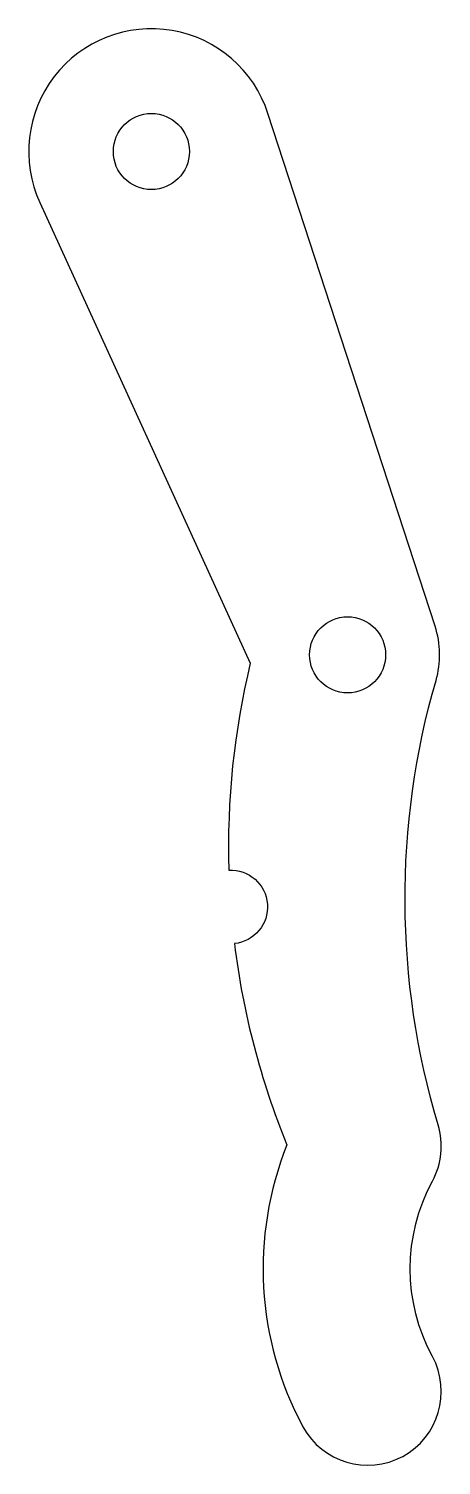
# Model space of a CAD drawing. Header units: millimetres. Extents: x -23.1 to -6.2, y -8 to 50.5.
import ezdxf

# ---------------------------------------------------------------- set-up
doc = ezdxf.new("R2010")
doc.units = ezdxf.units.MM

msp = doc.modelspace()

# ---------------------------------------------------------------- linework, layer by layer
msp.add_lwpolyline([(-14.895, 16.231, -0.976831), (-14.667, 13.241, 0.066496), (-12.523, 5.042, 0.223385), (-11.871, -6.429, 1), (-6.595, -3.571, -0.253381), (-6.595, 3.571, 0.199562), (-6.36, 5.862, -0.144314), (-6.449, 23.957, 0.150377), (-6.486, 26.163), (-13.298, 47.045, 1.058528), (-22.598, 43.414), (-14.019, 24.66, 0.066496)], format="xyb", close=True)
for centre in [(-18.051, 45.494), (-10.051, 25)]:
    msp.add_circle(centre, 1.55)

doc.saveas('drawing.dxf')
